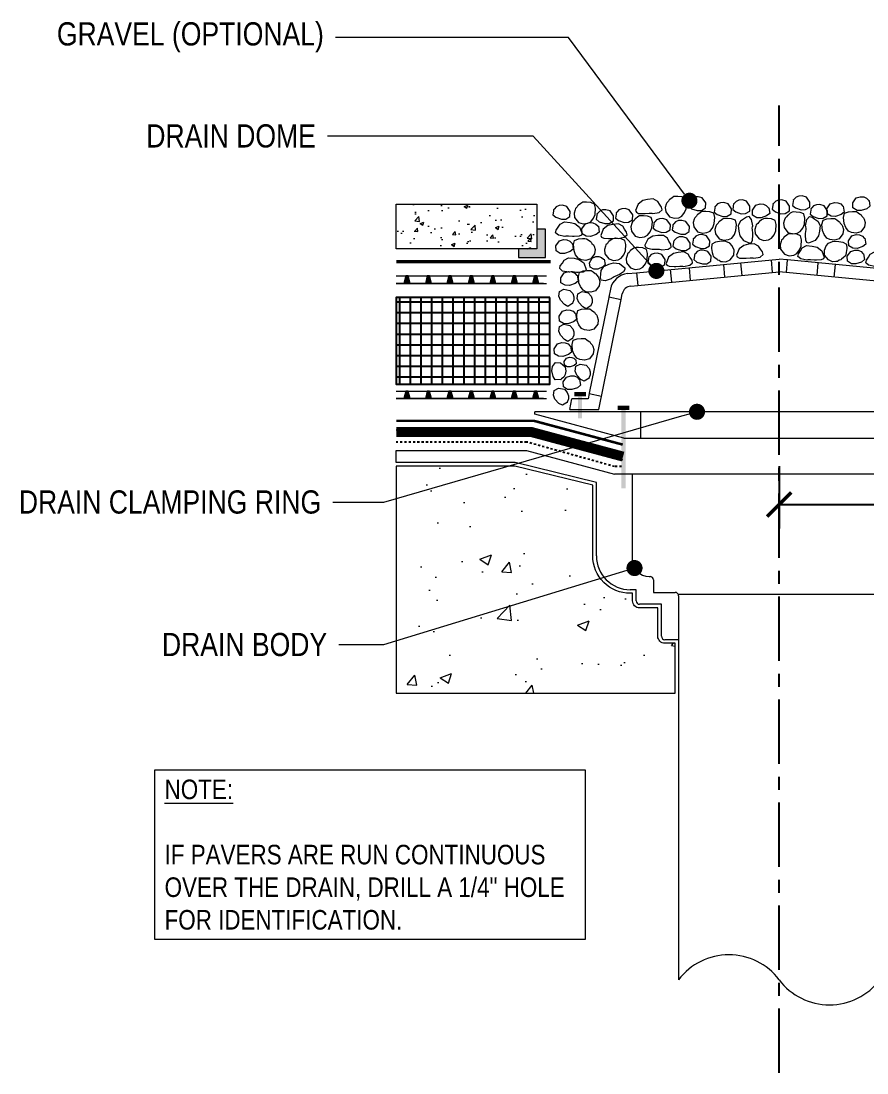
# Model space of a CAD drawing. Header units: inches. Extents: x -17 to 400, y 0 to 50.
# Drawn here: x -17.09 to 22.33, y 0.41 to 49.43 of the extents above; entities that cross this region are included whole.
import ezdxf
from ezdxf import colors
from ezdxf.entities.mleader import LeaderData, LeaderLine
from ezdxf.math import Vec2, Vec3

# ---------------------------------------------------------------- set-up
doc = ezdxf.new("R2010")
doc.units = ezdxf.units.IN
doc.header["$MEASUREMENT"] = 0
for name, pattern in [('CENTERX2', [24, 15, -3, 3, -3]), ('Dash', [0.25, 0.125, -0.125]), ('Dashed - Dense', [0.8, 0.5, -0.3]), ('DASHED2', [0.1875, 0.125, -0.0625])]:
    doc.linetypes.add(name, pattern=pattern)
for name, color, linetype, lineweight in [('Drainage Mat', 191, 'Continuous', 0), ('Others', 190, 'Continuous', 0), ('RAM HDR 327', 63, 'Continuous', 0), ('RAM POLY FELT 3.5 FILTER FABRIC.', 4, 'Dash', 0), ('RT-250 HRA SYSTEM LIQUID', 241, 'Continuous', 0), ('RT-250 HRA SYSTEM MESH', 3, 'Continuous', 0), ('Text', 20, 'Continuous', 0)]:
    doc.layers.add(name, color=color, linetype=linetype, lineweight=lineweight)
doc.layers.add('G - Drawings.2D_Pen_No__11', color=251, linetype='Continuous', lineweight=0, true_color=0x4a4a4a)
doc.layers.add('Protection Course', color=99, linetype='Dashed - Dense', lineweight=0, true_color=0x216123)
for name, color, linetype in [('Insulation Border', 8, 'Continuous'), ('Insulation Foam', 9, 'Continuous'), ('Primer', 32, 'DASHED2')]:
    doc.layers.add(name, color=color, linetype=linetype)
doc.styles.add('Annotative', font='tahoma.ttf')
doc.styles.add('GENERATED_STYLE_1', font='')
doc.styles.get("Standard").update_dxf_attribs({"font": ''})
doc.styles.get('GENERATED_STYLE_1').set_extended_font_data('Arial Narrow')
doc.styles.get('Standard').set_extended_font_data('Arial Narrow')
doc.dimstyles.new('Annotative', dxfattribs={"dimscale": 0, "dimtxt": 0.09375, "dimasz": 0.09375, "dimexe": 0.09375, "dimexo": 0.09375, "dimgap": 0.0625, "dimtad": 0, "dimtih": 1, "dimtoh": 1, "dimlfac": -1, "dimzin": 3, "dimdsep": 46, "dimlunit": 4, "dimtxsty": 'Annotative', "dimblk": 'ARCHTICK', "dimcen": 0.09, "dimclrd": 256, "dimclre": 256, "dimclrt": 256, "dimadec": 0, "dimazin": 2, "dimtfac": 1, "dimtix": 1, "dimtofl": 0, "dimtmove": 1, "dimatfit": 1, "dimldrblk": 'CLOSEDBLANK', "dimfxl": 1, "dimtfill": 1, "dimtolj": 1, "dimtzin": 0, "dimarcsym": 0})

# ---------------------------------------------------------------- blocks, each defined once
blk = doc.blocks.new('*U15')
at = {"layer": 'Drainage Mat'}
h = blk.add_hatch(color=256, dxfattribs=at)
h.dxf.hatch_style = 1
h.paths.add_polyline_path([(0.5, 0.343), (0.447, 0.343), (0.355, 0), (0.5, 0), (0.645, 0), (0.553, 0.343)])
at = {"layer": 'Drainage Mat', "linetype": 'Continuous'}
for points in [[(0, 0.343), (1, 0.343)], [(0, 0), (1, 0)]]:
    blk.add_lwpolyline(points, dxfattribs=at)
blk.add_lwpolyline([(0.5, 0.343), (0.447, 0.343), (0.355, 0), (0.5, 0), (0.645, 0), (0.553, 0.343)], close=True, dxfattribs=at)
blk = doc.blocks.new('*U16')
at = {"layer": 'Drainage Mat', "color": 0, "linetype": 'ByBlock', "lineweight": -2, "transparency": 16777216}
for p in [(0.395, 37.206), (1.395, 37.206), (2.395, 37.206), (3.395, 37.206), (4.395, 37.206), (5.395, 37.206), (6.395, 37.206)]:
    blk.add_blockref('*U15', p, dxfattribs=at)
blk = doc.blocks.new('*U19')
at = {"layer": 'Drainage Mat'}
h = blk.add_hatch(color=256, dxfattribs=at)
h.dxf.hatch_style = 1
h.paths.add_polyline_path([(0.5, 0.343), (0.447, 0.343), (0.355, 0), (0.5, 0), (0.645, 0), (0.553, 0.343)])
at = {"layer": 'Drainage Mat', "linetype": 'Continuous'}
for points in [[(0, 0.343), (1, 0.343)], [(0, 0), (1, 0)]]:
    blk.add_lwpolyline(points, dxfattribs=at)
blk.add_lwpolyline([(0.5, 0.343), (0.447, 0.343), (0.355, 0), (0.5, 0), (0.645, 0), (0.553, 0.343)], close=True, dxfattribs=at)
blk = doc.blocks.new('*U20')
at = {"layer": 'Drainage Mat', "color": 0, "linetype": 'ByBlock', "lineweight": -2, "transparency": 16777216}
for p in [(0.395, 31.843), (1.395, 31.843), (2.395, 31.843), (3.395, 31.843), (4.395, 31.843), (5.395, 31.843), (6.395, 31.843)]:
    blk.add_blockref('*U19', p, dxfattribs=at)
blk = doc.blocks.new('_Dot')
at = {"color": 0, "linetype": 'ByBlock', "lineweight": -2}
blk.add_line((-0.5, 0), (-1, 0), dxfattribs=at)
at = {"color": 0, "linetype": 'ByBlock', "const_width": 0.5}
blk.add_lwpolyline([(-0.25, 0, 1), (0.25, 0, 1)], format="xyb", close=True, dxfattribs=at)
blk = doc.blocks.new('_ArchTick')
at = {"color": 0, "linetype": 'ByBlock', "const_width": 0.15}
blk.add_lwpolyline([(-0.5, -0.5), (0.5, 0.5)], dxfattribs=at)
blk = doc.blocks.new('*D23')
at = {"layer": 'Defpoints', "color": 0, "transparency": 16777216}
for p in [(36.225, 30.185), (18.241, 29.819), (36.225, 26.905)]:
    blk.add_point(p, dxfattribs=at)
at = {"layer": 'Text', "lineweight": -2, "transparency": 16777216}
for p, q in [((36.225, 29.06), (36.225, 25.78)), ((18.241, 28.694), (18.241, 25.78)), ((18.241, 26.905), (25.456, 26.905)), ((36.225, 26.905), (29.01, 26.905))]:
    blk.add_line(p, q, dxfattribs=at)
at = {"layer": 'Text', "lineweight": -2, "transparency": 16777216, "xscale": 1.125, "yscale": 1.125, "zscale": 1.125, "rotation": 180}
blk.add_blockref('_ArchTick', (18.241, 26.905), dxfattribs=at)
at = {"layer": 'Text', "lineweight": -2, "transparency": 16777216, "xscale": 1.125, "yscale": 1.125, "zscale": 1.125}
blk.add_blockref('_ArchTick', (36.225, 26.905), dxfattribs=at)
at = {"layer": 'Text', "transparency": 16777216, "insert": (27.233, 26.905), "char_height": 1.125, "attachment_point": 5, "style": 'Annotative', "bg_fill": 3, "box_fill_scale": 1.25, "bg_fill_color": 9, "bg_fill_true_color": 13158600, "bg_fill_transparency": 0}
blk.add_mtext('\\A1;18"', dxfattribs=at)
blk = doc.blocks.new('_ClosedBlank')
at = {"color": 0, "linetype": 'ByBlock', "lineweight": -2}
for p, q in [((-1, 0.17), (0, 0)), ((-1, 0.17), (-1, -0.17)), ((0, 0), (-1, -0.17))]:
    blk.add_line(p, q, dxfattribs=at)

msp = doc.modelspace()

# ---------------------------------------------------------------- hatches: boundary and pattern name
at = {"layer": 'Insulation Foam'}
h = msp.add_hatch(dxfattribs=at)
h.set_pattern_fill('NET', color=256, scale=4)
h.set_pattern_definition([(0, (-715.94605, 13.34545), (0, 0.5), []), (90, (-715.94605, 13.34545), (-0.5, 3e-17), [])])
h.paths.add_polyline_path([(7.5556, 36.5442), (0.3954, 36.5442), (0.3954, 32.5008), (7.5556, 32.5008)])
at = {"layer": 'Others'}
h = msp.add_hatch(dxfattribs=at)
h.set_pattern_fill('CONCRETE___STRUCTURAL_0002', color=256, style=0, pattern_type=2)
h.set_pattern_definition([(50, (1.2588, 39.63), (-1.75746, 0.15376), [0.18377, -2.02145]), (355, (1.2588, 39.63), (-0.34, 1.84306), [0.147, -1.61716]), (100.45, (1.4053, 39.6172), (1.4175, 1.6893), [0.1562, -1.71797]), (46.184, (1.2588, 40.12), (-2.615, 0.4056), [0.27565, -3.0322]), (96.636, (1.4768, 40.0862), (2.2902, 2.3868), [0.2343, -2.57696]), (351.184, (1.2588, 40.12), (2.2902, 2.3868), [0.2205, -2.42574]), (21, (1.5039, 39.9975), (-1.46257, 0.9865), [0.18377, -2.02145]), (326, (1.5039, 39.9975), (0.5962, 1.7768), [0.147, -1.61716]), (71.45, (1.6258, 39.9153), (2.05875, 0.7903), [0.1562, -1.71797]), (37.5, (1.25884, 39.63), (0.029795, 0.81567), [0, -1.59756, 0, -1.641665, 0, -1.62329]), (7.5, (1.25884, 39.63), (0.64459, 0.9664), [0, -0.93599, 0, -1.56081, 0, -0.61869]), (327.5, (0.71244, 39.63), (-1.307996, 0.055265), [0, -0.61256, 0, -1.91119, 0, -2.536]), (317.5, (0.4674, 39.63), (1.42895, 0.24528), [0, -0.79633, 0, -1.26923, 0, -1.80093])])
h.paths.add_polyline_path([(0.3954, 40.8985), (6.948, 40.8985), (6.948, 38.8208), (0.3954, 38.8208)])
msp.add_hatch(color=256, dxfattribs=at).paths.add_polyline_path([(7.3554, 39.7285), (6.948, 39.7285), (6.948, 38.8208), (6.0911, 38.8208), (6.0911, 38.407), (7.3554, 38.407)])
at = {"layer": 'Others', "linetype": 'Continuous'}
for points in [[(8.6867, 32.1395), (8.6867, 31.9425), (9.235, 31.9425), (9.235, 32.1395)], [(9.0563, 31.9291), (8.8593, 31.9291), (8.8593, 30.9204), (9.0563, 30.9204)], [(10.7146, 31.5074), (10.7146, 31.3104), (11.2629, 31.3104), (11.2629, 31.5074)], [(11.0842, 31.2969), (10.8872, 31.2969), (10.8872, 27.6523), (11.0842, 27.6523)]]:
    msp.add_hatch(color=256, dxfattribs=at).paths.add_polyline_path(points)
at = {"layer": 'Others'}
h = msp.add_hatch(dxfattribs=at)
h.set_pattern_fill('CONCRETE___STRUCTURAL_0002', color=256, style=0, pattern_type=2)
h.set_pattern_definition([(50, (204.356, 23.269), (-5.46552, 0.47817), [0.5715, -6.2865]), (355, (204.356, 23.269), (-1.05729, 5.7317), [0.4572, -5.0292]), (100.4514, (204.8116, 23.229), (4.40824, 5.25353), [0.4857, -5.3427]), (46.1842, (204.356, 24.793), (-8.13238, 1.26125), [0.85725, -9.42975]), (96.6356, (205.034, 24.688), (7.12213, 7.42278), [0.72855, -8.01405]), (351.184, (204.356, 24.793), (7.12212, 7.4228), [0.6858, -7.5438]), (21, (205.118, 24.412), (-4.54843, 3.06796), [0.5715, -6.2865]), (326, (205.118, 24.412), (1.85406, 5.52564), [0.4572, -5.0292]), (71.4514, (205.497, 24.156), (6.4025, 2.45768), [0.4857, -5.3427]), (37.5, (204.3562, 23.2689), (0.092658, 2.536651), [0, -4.96824, 0, -5.1054, 0, -5.04825]), (7.5, (204.3562, 23.2689), (2.00459, 3.005417), [0, -2.91084, 0, -4.85394, 0, -1.92405]), (327.5, (202.657, 23.2689), (-4.067727, 0.171868), [0, -1.905, 0, -5.9436, 0, -7.8867]), (317.5, (201.895, 23.269), (4.44388, 0.7628), [0, -2.4765, 0, -3.94716, 0, -5.6007])])
edge = h.paths.add_edge_path()
edge.add_line((11.409, 22.4066), (11.409, 22.7611))
edge.add_line((11.409, 22.7611), (11.299, 22.7611))
edge.add_arc((11.2965, 24.503), 1.7419, 179.91662, 270.08338, ccw=False)
edge.add_line((9.5546, 24.5055), (9.5546, 27.7963))
edge.add_line((9.5546, 27.7963), (5.9215, 28.6859))
edge.add_line((5.9215, 28.6859), (0.3954, 28.6859))
edge.add_line((0.3954, 28.6859), (0.3954, 18.1154))
edge.add_line((0.3954, 18.1154), (13.3866, 18.1154))
edge.add_line((13.3866, 18.1154), (13.3866, 20.4317))
edge.add_line((13.3866, 20.4317), (12.9114, 20.4317))
edge.add_arc((12.9114, 20.7574), 0.3258, 180, 270, ccw=False)
edge.add_line((12.5857, 20.7574), (12.5857, 22.0808))
edge.add_line((12.5857, 22.0808), (11.7347, 22.0808))
edge.add_arc((11.7347, 22.4066), 0.3258, 180, 270, ccw=False)

# ---------------------------------------------------------------- linework, layer by layer
at = {"linetype": 'CENTERX2', "lineweight": -3, "ltscale": 0.2}
msp.add_line((18.2406, 0.4094), (18.2406, 45.4928), dxfattribs=at)
at = {"layer": 'Drainage Mat'}
for points in [[(7.2551, 37.2064), (0.3954, 37.2064)], [(7.2551, 31.843), (0.3954, 31.843)]]:
    msp.add_lwpolyline(points, dxfattribs=at)
at = {"layer": 'G - Drawings.2D_Pen_No__11', "linetype": 'Continuous'}
msp.add_line((0.3954, 28.854), (0.3954, 29.4185), dxfattribs=at)
at = {"layer": 'Insulation Border'}
msp.add_lwpolyline([(7.5556, 36.5442), (0.3954, 36.5442), (0.3954, 32.5008), (7.5556, 32.5008)], close=True, dxfattribs=at)
at = {"layer": 'Others', "linetype": 'Continuous'}
for p, q in [((11.5963, 37.6987), (18.2406, 38.3385)), ((17.8624, 38.3021), (17.919, 37.7144)), ((18.6224, 38.3018), (18.2406, 38.3385)), ((18.6189, 38.3021), (18.5623, 37.7144)), ((25.3103, 37.6577), (18.634, 38.3006)), ((13.1642, 37.8497), (13.2208, 37.262)), ((14.0384, 37.9339), (14.095, 37.3462)), ((15.6398, 38.0881), (15.6964, 37.5004)), ((16.4357, 38.1647), (16.4923, 37.577)), ((20.0456, 38.1647), (19.989, 37.577)), ((20.8415, 38.0881), (20.7849, 37.5004)), ((11.171, 37.6577), (11.5963, 37.6987)), ((11.5963, 37.6987), (11.6529, 37.111)), ((11.6529, 37.111), (18.2406, 37.7454)), ((25.1556, 37.0795), (18.2406, 37.7454)), ((10.3753, 36.9413), (10.2993, 36.5674)), ((11.3257, 37.0795), (11.6529, 37.111)), ((10.2939, 36.5409), (9.3869, 32.0828)), ((9.8293, 31.3219), (10.8753, 36.4591)), ((10.301, 36.5757), (10.8745, 36.4591)), ((10.8753, 36.4591), (10.9278, 36.7213)), ((9.3844, 32.0708), (9.3355, 31.8302)), ((9.3841, 32.069), (9.9576, 31.9523)), ((8.4776, 31.3219), (8.5811, 31.8302)), ((9.3355, 31.8302), (8.5811, 31.8302)), ((29.6313, 31.2205), (6.85, 31.2205)), ((6.85, 31.1098), (6.85, 31.2205)), ((10.9959, 29.9989), (6.85, 31.1098)), ((8.4776, 31.3219), (9.8293, 31.3219)), ((11.7858, 29.9989), (11.7858, 31.2205)), ((10.9959, 29.9989), (25.4854, 29.9989)), ((0.3954, 29.4185), (6.4696, 29.4185)), ((6.4696, 29.4185), (10.5683, 28.3203)), ((5.9418, 28.854), (0.3954, 28.854)), ((9.7227, 27.9283), (5.9418, 28.854)), ((25.913, 28.3203), (10.5683, 28.3203)), ((11.3923, 28.3203), (11.3923, 24.3331)), ((9.7227, 24.5055), (9.7227, 27.9283)), ((12.1804, 23.545), (12.2204, 23.545)), ((12.378, 23.3874), (12.378, 22.8044)), ((11.5771, 22.9293), (11.299, 22.9293)), ((11.5771, 22.4066), (11.5771, 22.9293)), ((12.378, 22.8044), (13.3971, 22.8044)), ((13.5376, 22.7182), (22.9437, 22.7182)), ((13.5547, 22.6468), (13.5547, 20.5998)), ((13.5547, 22.6425), (13.5547, 4.7501)), ((12.7538, 22.2489), (11.7347, 22.2489)), ((12.7538, 20.7574), (12.7538, 22.2489)), ((13.5547, 20.5998), (12.9114, 20.5998))]:
    msp.add_line(p, q, dxfattribs=at)
for points in [[(13.0784, 41.0295), (13.0031, 40.9599), (12.9751, 40.893), (12.9287, 40.7387), (12.9558, 40.5361), (13.1306, 40.3041), (13.3519, 40.2365), (13.5681, 40.2666), (13.7108, 40.3384), (13.8347, 40.5015), (13.9085, 40.6857), (13.93, 40.9718), (13.8826, 41.1646), (13.7052, 41.2349), (13.5167, 41.2515), (13.4022, 41.2533), (13.3313, 41.2477), (13.2462, 41.1919), (13.1438, 41.1126), (13.1131, 41.0929)], [(14.0515, 41.0721), (14.0096, 40.7985), (14.1518, 40.6866), (14.4132, 40.5956), (14.6132, 40.6067), (14.8064, 40.721), (14.8153, 40.9515), (14.6552, 41.1839), (14.4614, 41.2448), (14.302, 41.2325), (14.1685, 41.1762), (14.0826, 41.0852), (14.0581, 41.0566)], [(18.9077, 41.1131), (18.8658, 40.8395), (19.008, 40.7276), (19.2694, 40.6366), (19.4694, 40.6478), (19.6626, 40.7621), (19.6715, 40.9925), (19.5114, 41.2249), (19.3176, 41.2858), (19.1582, 41.2735), (19.0247, 41.2173), (18.9388, 41.1262), (18.9143, 41.0976)], [(22.4298, 41.0721), (22.4717, 40.7985), (22.3295, 40.6866), (22.0681, 40.5956), (21.8681, 40.6067), (21.6749, 40.721), (21.666, 40.9515), (21.826, 41.1839), (22.0199, 41.2448), (22.1792, 41.2325), (22.3128, 41.1762), (22.3987, 41.0852), (22.4232, 41.0566)], [(7.7359, 40.6705), (7.6939, 40.3969), (7.8362, 40.285), (8.0975, 40.194), (8.2976, 40.2051), (8.4907, 40.3194), (8.4997, 40.5499), (8.3396, 40.7823), (8.1458, 40.8432), (7.9864, 40.8309), (7.8529, 40.7746), (7.7669, 40.6836), (7.7424, 40.655)], [(8.8295, 40.7662), (8.7542, 40.6966), (8.7261, 40.6297), (8.6798, 40.4754), (8.7068, 40.2728), (8.8817, 40.0408), (9.103, 39.9732), (9.3191, 40.0033), (9.4618, 40.0752), (9.5858, 40.2383), (9.6596, 40.4224), (9.6811, 40.7085), (9.6337, 40.9013), (9.4562, 40.9716), (9.2678, 40.9882), (9.1533, 40.9901), (9.0824, 40.9845), (8.9972, 40.9286), (8.8949, 40.8494), (8.8642, 40.8296)], [(10.6512, 40.5235), (10.6093, 40.2499), (10.7515, 40.1379), (11.0129, 40.047), (11.2129, 40.0581), (11.4061, 40.1724), (11.415, 40.4029), (11.2549, 40.6352), (11.0611, 40.6962), (10.9017, 40.6839), (10.7682, 40.6276), (10.6823, 40.5366), (10.6578, 40.5079)], [(12.3592, 40.4605), (12.6482, 40.5135), (12.7838, 40.6337), (12.7535, 40.7574), (12.6576, 40.8908), (12.5779, 41.0283), (12.3719, 41.1377), (12.1087, 41.1115), (11.8865, 41.061), (11.6646, 40.8979), (11.5486, 40.5977), (11.5832, 40.5224), (11.6873, 40.469), (11.9161, 40.4579), (11.9977, 40.4572), (12.1872, 40.4778), (12.2445, 40.4792), (12.3124, 40.4722)], [(15.2546, 40.8045), (15.2127, 40.5309), (15.3549, 40.419), (15.6162, 40.328), (15.8163, 40.3392), (16.0095, 40.4535), (16.0184, 40.6839), (15.8583, 40.9163), (15.6645, 40.9772), (15.5051, 40.9649), (15.3716, 40.9087), (15.2857, 40.8176), (15.2611, 40.789)], [(16.1144, 40.9199), (16.0725, 40.6463), (16.2147, 40.5344), (16.4761, 40.4434), (16.6761, 40.4546), (16.8693, 40.5689), (16.8782, 40.7993), (16.7181, 41.0317), (16.5243, 41.0926), (16.3649, 41.0803), (16.2314, 41.0241), (16.1455, 40.933), (16.121, 40.9044)], [(17.7566, 40.7322), (17.7985, 40.4586), (17.6563, 40.3467), (17.395, 40.2557), (17.1949, 40.2669), (17.0017, 40.3812), (16.9928, 40.6116), (17.1529, 40.844), (17.3467, 40.9049), (17.5061, 40.8926), (17.6396, 40.8364), (17.7255, 40.7453), (17.7501, 40.7167)], [(17.9607, 40.9298), (17.9187, 40.6562), (18.0609, 40.5442), (18.3223, 40.4533), (18.5224, 40.4644), (18.7155, 40.5787), (18.7245, 40.8092), (18.5644, 41.0415), (18.3705, 41.1025), (18.2112, 41.0902), (18.0777, 41.0339), (17.9917, 40.9429), (17.9672, 40.9142)], [(19.7282, 40.7092), (19.6863, 40.4356), (19.8285, 40.3237), (20.0899, 40.2327), (20.2899, 40.2439), (20.4831, 40.3582), (20.492, 40.5886), (20.3319, 40.821), (20.1381, 40.8819), (19.9787, 40.8696), (19.8452, 40.8134), (19.7593, 40.7223), (19.7348, 40.6937)], [(21.2267, 40.8045), (21.2686, 40.5309), (21.1264, 40.419), (20.865, 40.328), (20.665, 40.3392), (20.4718, 40.4535), (20.4629, 40.6839), (20.623, 40.9163), (20.8168, 40.9772), (20.9762, 40.9649), (21.1097, 40.9087), (21.1956, 40.8176), (21.2201, 40.789)], [(9.7575, 40.4664), (9.7155, 40.1927), (9.8578, 40.0808), (10.1191, 39.9899), (10.3192, 40.001), (10.5123, 40.1153), (10.5213, 40.3458), (10.3612, 40.5781), (10.1674, 40.639), (10.008, 40.6268), (9.8745, 40.5705), (9.7885, 40.4794), (9.764, 40.4508)], [(11.4778, 40.1365), (11.4025, 40.067), (11.3744, 40), (11.3281, 39.8458), (11.3551, 39.6432), (11.53, 39.4111), (11.7513, 39.3435), (11.9674, 39.3737), (12.1101, 39.4455), (12.2341, 39.6086), (12.3079, 39.7927), (12.3294, 40.0788), (12.282, 40.2717), (12.1045, 40.342), (11.9161, 40.3585), (11.8016, 40.3604), (11.7307, 40.3548), (11.6455, 40.2989), (11.5432, 40.2197), (11.5125, 40.2)], [(12.4072, 40.0586), (12.3653, 39.7849), (12.5075, 39.673), (12.7689, 39.582), (12.9689, 39.5932), (13.1621, 39.7075), (13.171, 39.938), (13.011, 40.1703), (12.8171, 40.2312), (12.6578, 40.2189), (12.5242, 40.1627), (12.4383, 40.0716), (12.4138, 40.043)], [(14.3854, 40.3343), (14.3101, 40.2648), (14.2821, 40.1978), (14.2358, 40.0436), (14.2628, 39.8409), (14.4376, 39.6089), (14.6589, 39.5413), (14.8751, 39.5715), (15.0178, 39.6433), (15.1418, 39.8064), (15.2155, 39.9905), (15.2371, 40.2766), (15.1897, 40.4695), (15.0122, 40.5398), (14.8238, 40.5563), (14.7092, 40.5582), (14.6384, 40.5526), (14.5532, 40.4967), (14.4508, 40.4175), (14.4202, 40.3978)], [(15.3943, 40.0101), (15.3191, 39.9406), (15.291, 39.8736), (15.2447, 39.7194), (15.2717, 39.5168), (15.4465, 39.2847), (15.6678, 39.2171), (15.884, 39.2473), (16.0267, 39.3191), (16.1507, 39.4822), (16.2245, 39.6663), (16.246, 39.9524), (16.1986, 40.1453), (16.0211, 40.2156), (15.8327, 40.2321), (15.7181, 40.234), (15.6473, 40.2284), (15.5621, 40.1725), (15.4597, 40.0933), (15.4291, 40.0736)], [(17.0075, 39.8923), (16.9545, 40.1813), (16.8343, 40.3168), (16.7106, 40.2866), (16.5772, 40.1906), (16.4397, 40.111), (16.3303, 39.905), (16.3565, 39.6418), (16.407, 39.4196), (16.5701, 39.1977), (16.8703, 39.0817), (16.9456, 39.1163), (16.999, 39.2203), (17.0101, 39.4492), (17.0108, 39.5308), (16.9902, 39.7203), (16.9888, 39.7776), (16.9958, 39.8455)], [(17.2502, 40.0006), (17.1749, 39.9311), (17.1469, 39.8641), (17.1005, 39.7099), (17.1276, 39.5072), (17.3024, 39.2752), (17.5237, 39.2076), (17.7399, 39.2378), (17.8826, 39.3096), (18.0065, 39.4727), (18.0803, 39.6568), (18.1018, 39.9429), (18.0544, 40.1357), (17.877, 40.206), (17.6885, 40.2226), (17.574, 40.2245), (17.5031, 40.2189), (17.418, 40.163), (17.3156, 40.0838), (17.2849, 40.0641)], [(18.5878, 40.3077), (18.5125, 40.2381), (18.4844, 40.1712), (18.4381, 40.0169), (18.4651, 39.8143), (18.64, 39.5823), (18.8613, 39.5147), (19.0774, 39.5448), (19.2201, 39.6166), (19.3441, 39.7797), (19.4179, 39.9639), (19.4394, 40.25), (19.392, 40.4428), (19.2145, 40.5131), (19.0261, 40.5297), (18.9116, 40.5315), (18.8407, 40.526), (18.7555, 40.4701), (18.6532, 40.3909), (18.6225, 40.3711)], [(19.4738, 39.8923), (19.5268, 40.1813), (19.647, 40.3168), (19.7707, 40.2866), (19.9041, 40.1906), (20.0416, 40.111), (20.151, 39.905), (20.1248, 39.6418), (20.0743, 39.4196), (19.9112, 39.1977), (19.611, 39.0817), (19.5357, 39.1163), (19.4823, 39.2203), (19.4712, 39.4492), (19.4705, 39.5308), (19.4911, 39.7203), (19.4925, 39.7776), (19.4855, 39.8455)], [(21.0869, 40.0101), (21.1622, 39.9406), (21.1903, 39.8736), (21.2366, 39.7194), (21.2096, 39.5168), (21.0347, 39.2847), (20.8134, 39.2171), (20.5973, 39.2473), (20.4546, 39.3191), (20.3306, 39.4822), (20.2568, 39.6663), (20.2353, 39.9524), (20.2827, 40.1453), (20.4602, 40.2156), (20.6486, 40.2321), (20.7631, 40.234), (20.834, 40.2284), (20.9192, 40.1725), (21.0216, 40.0933), (21.0522, 40.0736)], [(22.0959, 40.3343), (22.1711, 40.2648), (22.1992, 40.1978), (22.2455, 40.0436), (22.2185, 39.8409), (22.0437, 39.6089), (21.8224, 39.5413), (21.6062, 39.5715), (21.4635, 39.6433), (21.3395, 39.8064), (21.2657, 39.9905), (21.2442, 40.2766), (21.2916, 40.4695), (21.4691, 40.5398), (21.6575, 40.5563), (21.7721, 40.5582), (21.8429, 40.5526), (21.9281, 40.4967), (22.0305, 40.4175), (22.0611, 40.3978)], [(8.2463, 39.3936), (7.9573, 39.4466), (7.8217, 39.5668), (7.852, 39.6905), (7.9479, 39.8239), (8.0276, 39.9614), (8.2336, 40.0708), (8.4968, 40.0446), (8.719, 39.9941), (8.9409, 39.831), (9.0569, 39.5308), (9.0223, 39.4555), (8.9182, 39.4021), (8.6894, 39.391), (8.6078, 39.3903), (8.4183, 39.4109), (8.361, 39.4123), (8.2931, 39.4053)], [(9.8139, 39.8659), (9.8558, 39.5922), (9.7136, 39.4803), (9.4522, 39.3894), (9.2522, 39.4005), (9.059, 39.5148), (9.0501, 39.7453), (9.2101, 39.9776), (9.404, 40.0385), (9.5633, 40.0263), (9.6969, 39.97), (9.7828, 39.8789), (9.8073, 39.8503)], [(10.7336, 39.3015), (11.0227, 39.3545), (11.1582, 39.4747), (11.128, 39.5984), (11.032, 39.7318), (10.9523, 39.8693), (10.7463, 39.9787), (10.4832, 39.9525), (10.261, 39.902), (10.039, 39.7389), (9.9231, 39.4387), (9.9576, 39.3634), (10.0617, 39.31), (10.2906, 39.2989), (10.3721, 39.2982), (10.5616, 39.3188), (10.619, 39.3202), (10.6868, 39.3132)], [(13.2939, 39.9698), (13.2519, 39.6962), (13.3942, 39.5843), (13.6555, 39.4933), (13.8556, 39.5045), (14.0487, 39.6188), (14.0577, 39.8492), (13.8976, 40.0816), (13.7038, 40.1425), (13.5444, 40.1302), (13.4109, 40.074), (13.3249, 39.9829), (13.3004, 39.9543)], [(8.601, 39.0696), (8.6429, 38.796), (8.5007, 38.6841), (8.2394, 38.5931), (8.0393, 38.6043), (7.8461, 38.7186), (7.8372, 38.949), (7.9973, 39.1814), (8.1911, 39.2423), (8.3505, 39.23), (8.484, 39.1738), (8.5699, 39.0827), (8.5945, 39.0541)], [(9.5096, 39.0696), (9.5849, 39.0001), (9.6129, 38.9332), (9.6592, 38.7789), (9.6322, 38.5763), (9.4574, 38.3443), (9.2361, 38.2766), (9.0199, 38.3068), (8.8772, 38.3786), (8.7532, 38.5417), (8.6795, 38.7258), (8.658, 39.0119), (8.7054, 39.2048), (8.8828, 39.2751), (9.0713, 39.2916), (9.1858, 39.2935), (9.2567, 39.2879), (9.3418, 39.232), (9.4442, 39.1528), (9.4749, 39.1331)], [(10.2421, 39.0683), (10.1668, 38.9988), (10.1388, 38.9319), (10.0924, 38.7776), (10.1195, 38.575), (10.2943, 38.343), (10.5156, 38.2753), (10.7318, 38.3055), (10.8745, 38.3773), (10.9984, 38.5404), (11.0722, 38.7245), (11.0937, 39.0106), (11.0463, 39.2035), (10.8689, 39.2738), (10.6804, 39.2903), (10.5659, 39.2922), (10.495, 39.2866), (10.4099, 39.2307), (10.3075, 39.1515), (10.2768, 39.1318)], [(12.7677, 38.7675), (13.0604, 38.7932), (13.2066, 38.9001), (13.1881, 39.0262), (13.1051, 39.1679), (13.0387, 39.3123), (12.8438, 39.4406), (12.5794, 39.4392), (12.3534, 39.4097), (12.1172, 39.2681), (11.9736, 38.9801), (12.0009, 38.9019), (12.0995, 38.8389), (12.3263, 38.8065), (12.4075, 38.7981), (12.5981, 38.8008), (12.6553, 38.7969), (12.7222, 38.7836)], [(13.3333, 39.2071), (13.2914, 38.9335), (13.4336, 38.8216), (13.695, 38.7306), (13.895, 38.7418), (14.0882, 38.856), (14.0971, 39.0865), (13.937, 39.3189), (13.7432, 39.3798), (13.5838, 39.3675), (13.4503, 39.3112), (13.3644, 39.2202), (13.3399, 39.1916)], [(14.2454, 39.3056), (14.2034, 39.032), (14.3456, 38.9201), (14.607, 38.8291), (14.8071, 38.8403), (15.0002, 38.9546), (15.0092, 39.185), (14.8491, 39.4174), (14.6552, 39.4783), (14.4959, 39.466), (14.3624, 39.4098), (14.2764, 39.3187), (14.2519, 39.2901)], [(18.4292, 39.2886), (18.3539, 39.2191), (18.3259, 39.1522), (18.2796, 38.9979), (18.3066, 38.7953), (18.4814, 38.5633), (18.7027, 38.4956), (18.9189, 38.5258), (19.0616, 38.5976), (19.1855, 38.7607), (19.2593, 38.9449), (19.2808, 39.2309), (19.2334, 39.4238), (19.056, 39.4941), (18.8675, 39.5106), (18.753, 39.5125), (18.6821, 39.5069), (18.597, 39.451), (18.4946, 39.3718), (18.4639, 39.3521)], [(22.2359, 39.3056), (22.2779, 39.032), (22.1356, 38.9201), (21.8743, 38.8291), (21.6742, 38.8403), (21.4811, 38.9546), (21.4721, 39.185), (21.6322, 39.4174), (21.826, 39.4783), (21.9854, 39.466), (22.1189, 39.4098), (22.2049, 39.3187), (22.2294, 39.2901)], [(11.2519, 38.6482), (11.1766, 38.5787), (11.1486, 38.5118), (11.1023, 38.3575), (11.1293, 38.1549), (11.3041, 37.9229), (11.5254, 37.8552), (11.7416, 37.8854), (11.8843, 37.9572), (12.0083, 38.1203), (12.082, 38.3044), (12.1036, 38.5905), (12.0561, 38.7834), (11.8787, 38.8537), (11.6903, 38.8702), (11.5757, 38.8721), (11.5048, 38.8665), (11.4197, 38.8106), (11.3173, 38.7314), (11.2867, 38.7117)], [(14.304, 38.5865), (14.2621, 38.3129), (14.4043, 38.2009), (14.6656, 38.11), (14.8657, 38.1211), (15.0588, 38.2354), (15.0678, 38.4659), (14.9077, 38.6983), (14.7139, 38.7592), (14.5545, 38.7469), (14.421, 38.6906), (14.335, 38.5996), (14.3105, 38.571)], [(15.4414, 38.2854), (15.5281, 38.2307), (15.6, 38.2209), (15.761, 38.2161), (15.9497, 38.2946), (16.1286, 38.5235), (16.1366, 38.7548), (16.0515, 38.9558), (15.9452, 39.0751), (15.7556, 39.1526), (15.5586, 39.1762), (15.2767, 39.1229), (15.1027, 39.0272), (15.0807, 38.8376), (15.1135, 38.6513), (15.1414, 38.5402), (15.1651, 38.4732), (15.2411, 38.4054), (15.3441, 38.327), (15.3711, 38.3025)], [(17.0654, 38.3763), (17.3544, 38.4292), (17.4899, 38.5494), (17.4597, 38.6731), (17.3637, 38.8065), (17.2841, 38.944), (17.078, 39.0535), (16.8149, 39.0273), (16.5927, 38.9768), (16.3708, 38.8136), (16.2548, 38.5135), (16.2893, 38.4381), (16.3934, 38.3847), (16.6223, 38.3736), (16.7038, 38.3729), (16.8933, 38.3935), (16.9507, 38.3949), (17.0185, 38.3879)], [(19.5313, 38.2912), (19.2423, 38.3441), (19.1068, 38.4643), (19.137, 38.5881), (19.233, 38.7214), (19.3126, 38.859), (19.5187, 38.9684), (19.7818, 38.9422), (20.004, 38.8917), (20.2259, 38.7286), (20.3419, 38.4284), (20.3074, 38.353), (20.2033, 38.2996), (19.9744, 38.2886), (19.8929, 38.2878), (19.7034, 38.3084), (19.646, 38.3099), (19.5782, 38.3029)], [(21.0399, 38.2854), (20.9532, 38.2307), (20.8813, 38.2209), (20.7203, 38.2161), (20.5316, 38.2946), (20.3527, 38.5235), (20.3447, 38.7548), (20.4298, 38.9558), (20.5361, 39.0751), (20.7257, 39.1526), (20.9226, 39.1762), (21.2046, 39.1229), (21.3786, 39.0272), (21.4005, 38.8376), (21.3678, 38.6513), (21.3399, 38.5402), (21.3162, 38.4732), (21.2401, 38.4054), (21.1371, 38.327), (21.1102, 38.3025)], [(22.1773, 38.5865), (22.2192, 38.3129), (22.077, 38.2009), (21.8156, 38.11), (21.6156, 38.1211), (21.4224, 38.2354), (21.4135, 38.4659), (21.5736, 38.6983), (21.7674, 38.7592), (21.9268, 38.7469), (22.0603, 38.6906), (22.1462, 38.5996), (22.1707, 38.571)], [(8.4353, 37.7217), (8.1462, 37.7747), (8.0107, 37.8949), (8.0409, 38.0186), (8.1369, 38.152), (8.2166, 38.2895), (8.4226, 38.3989), (8.6857, 38.3727), (8.9079, 38.3222), (9.1299, 38.1591), (9.2458, 37.8589), (9.2113, 37.7836), (9.1072, 37.7302), (8.8783, 37.7191), (8.7968, 37.7184), (8.6073, 37.739), (8.5499, 37.7404), (8.4821, 37.7334)], [(10.078, 38.3271), (10.1351, 38.0846), (10.0155, 37.974), (9.7875, 37.8738), (9.6072, 37.8695), (9.4258, 37.9583), (9.4013, 38.1644), (9.5284, 38.3843), (9.698, 38.4528), (9.8418, 38.4531), (9.9656, 38.4122), (10.0492, 38.3366), (10.0732, 38.3127)], [(12.1605, 38.439), (12.1186, 38.1654), (12.2608, 38.0535), (12.5222, 37.9625), (12.7222, 37.9737), (12.9154, 38.088), (12.9243, 38.3184), (12.7642, 38.5508), (12.5704, 38.6117), (12.411, 38.5994), (12.2775, 38.5432), (12.1916, 38.4521), (12.1671, 38.4235)], [(13.7834, 37.9937), (14.0725, 38.0466), (14.208, 38.1668), (14.1778, 38.2905), (14.0818, 38.4239), (14.0021, 38.5614), (13.7961, 38.6709), (13.533, 38.6447), (13.3108, 38.5942), (13.0888, 38.431), (12.9729, 38.1309), (13.0074, 38.0555), (13.1115, 38.0021), (13.3404, 37.991), (13.4219, 37.9903), (13.6114, 38.0109), (13.6688, 38.0123), (13.7366, 38.0053)], [(22.6978, 37.9937), (22.4088, 38.0466), (22.2733, 38.1668), (22.3035, 38.2905), (22.3995, 38.4239), (22.4791, 38.5614), (22.6851, 38.6709), (22.9483, 38.6447), (23.1705, 38.5942), (23.3924, 38.431), (23.5084, 38.1309), (23.4739, 38.0555), (23.3698, 38.0021), (23.1409, 37.991), (23.0594, 37.9903), (22.8699, 38.0109), (22.8125, 38.0123), (22.7446, 38.0053)], [(8.8268, 37.5813), (8.8688, 37.3077), (8.7266, 37.1958), (8.4652, 37.1048), (8.2652, 37.116), (8.072, 37.2303), (8.0631, 37.4607), (8.2231, 37.6931), (8.417, 37.754), (8.5763, 37.7417), (8.7098, 37.6855), (8.7958, 37.5944), (8.8203, 37.5658)], [(9.7354, 37.5814), (9.8107, 37.5118), (9.8388, 37.4449), (9.8851, 37.2906), (9.8581, 37.088), (9.6832, 36.856), (9.4619, 36.7883), (9.2458, 36.8185), (9.1031, 36.8903), (8.9791, 37.0534), (8.9053, 37.2376), (8.8838, 37.5237), (8.9312, 37.7165), (9.1087, 37.7868), (9.2971, 37.8034), (9.4116, 37.8052), (9.4825, 37.7996), (9.5677, 37.7437), (9.67, 37.6645), (9.7007, 37.6448)], [(10.4063, 37.4114), (10.1284, 37.3161), (9.9514, 37.3546), (9.9172, 37.4773), (9.9356, 37.6406), (9.9377, 37.7995), (10.0638, 37.9957), (10.3062, 38.1017), (10.5246, 38.1664), (10.798, 38.1327), (11.0461, 37.9277), (11.0528, 37.8451), (10.9882, 37.7476), (10.794, 37.6259), (10.7232, 37.5854), (10.5479, 37.5106), (10.4972, 37.4838), (10.4414, 37.4445)], [(8.6262, 36.2832), (8.3928, 36.1345), (8.233, 36.2195), (8.0443, 36.422), (7.9739, 36.6095), (8.0006, 36.8324), (8.2079, 36.9335), (8.485, 36.8807), (8.619, 36.7279), (8.672, 36.5771), (8.6743, 36.4323), (8.6257, 36.3169), (8.6094, 36.2829)], [(9.4835, 36.1704), (9.2501, 36.0217), (9.0903, 36.1067), (8.9016, 36.3092), (8.8312, 36.4968), (8.8579, 36.7196), (9.0652, 36.8207), (9.3423, 36.768), (9.4763, 36.6151), (9.5293, 36.4644), (9.5316, 36.3195), (9.483, 36.2041), (9.4667, 36.1702)], [(8.7531, 35.7999), (8.795, 35.5263), (8.6528, 35.4144), (8.3915, 35.3234), (8.1914, 35.3346), (7.9982, 35.4488), (7.9893, 35.6793), (8.1494, 35.9117), (8.3432, 35.9726), (8.5026, 35.9603), (8.6361, 35.904), (8.722, 35.813), (8.7466, 35.7844)], [(9.6617, 35.7999), (9.737, 35.7304), (9.765, 35.6635), (9.8113, 35.5092), (9.7843, 35.3066), (9.6095, 35.0746), (9.3882, 35.0069), (9.172, 35.0371), (9.0293, 35.1089), (8.9053, 35.272), (8.8316, 35.4561), (8.8101, 35.7422), (8.8575, 35.9351), (9.0349, 36.0054), (9.2234, 36.0219), (9.3379, 36.0238), (9.4088, 36.0182), (9.4939, 35.9623), (9.5963, 35.8831), (9.627, 35.8634)], [(8.6262, 34.6467), (8.3928, 34.498), (8.233, 34.583), (8.0443, 34.7855), (7.9739, 34.9731), (8.0006, 35.1959), (8.2079, 35.297), (8.485, 35.2443), (8.619, 35.0914), (8.672, 34.9407), (8.6743, 34.7958), (8.6257, 34.6804), (8.6094, 34.6465)], [(8.518, 34.2762), (8.56, 34.0026), (8.4178, 33.8907), (8.1564, 33.7997), (7.9563, 33.8108), (7.7632, 33.9251), (7.7542, 34.1556), (7.9143, 34.388), (8.1082, 34.4489), (8.2675, 34.4366), (8.401, 34.3803), (8.487, 34.2893), (8.5115, 34.2607)], [(9.4451, 34.418), (9.5203, 34.3484), (9.5484, 34.2815), (9.5947, 34.1272), (9.5677, 33.9246), (9.3929, 33.6926), (9.1716, 33.6249), (8.9554, 33.6551), (8.8127, 33.7269), (8.6887, 33.89), (8.6149, 34.0742), (8.5934, 34.3602), (8.6408, 34.5531), (8.8183, 34.6234), (9.0067, 34.64), (9.1213, 34.6418), (9.1921, 34.6362), (9.2773, 34.5803), (9.3797, 34.5011), (9.4103, 34.4814)], [(8.0826, 32.7233), (7.8061, 32.7112), (7.7102, 32.8647), (7.6481, 33.1344), (7.6809, 33.3321), (7.8154, 33.5117), (8.0455, 33.4957), (8.2592, 33.3114), (8.2987, 33.1121), (8.2692, 32.955), (8.1988, 32.8283), (8.099, 32.7528), (8.0679, 32.7315)], [(8.7564, 33.6463), (8.7858, 33.4547), (8.6862, 33.3764), (8.5033, 33.3127), (8.3633, 33.3205), (8.228, 33.4005), (8.2218, 33.5619), (8.3338, 33.7245), (8.4695, 33.7672), (8.5811, 33.7585), (8.6745, 33.7192), (8.7347, 33.6554), (8.7519, 33.6354)], [(9.3875, 32.7907), (9.154, 32.642), (8.9943, 32.727), (8.8056, 32.9295), (8.7352, 33.1171), (8.7618, 33.3399), (8.9691, 33.441), (9.2463, 33.3883), (9.3802, 33.2354), (9.4332, 33.0847), (9.4356, 32.9398), (9.3869, 32.8244), (9.3706, 32.7905)], [(8.9387, 32.7297), (8.9806, 32.4561), (8.8384, 32.3442), (8.5771, 32.2532), (8.377, 32.2644), (8.1839, 32.3787), (8.1749, 32.6091), (8.335, 32.8415), (8.5288, 32.9024), (8.6882, 32.8901), (8.8217, 32.8339), (8.9077, 32.7428), (8.9322, 32.7142)], [(8.3717, 31.6711), (8.1382, 31.5224), (7.9785, 31.6074), (7.7898, 31.8099), (7.7194, 31.9974), (7.7461, 32.2203), (7.9533, 32.3214), (8.2305, 32.2686), (8.3645, 32.1158), (8.4175, 31.965), (8.4198, 31.8201), (8.3712, 31.7048), (8.3549, 31.6708)]]:
    msp.add_lwpolyline(points, close=True, dxfattribs=at)
at = {"layer": 'Others', "flags": 128}
for points in [[(0.3954, 40.8985), (6.948, 40.8985), (6.948, 38.8208), (0.3954, 38.8208)], [(7.3554, 39.7285), (6.948, 39.7285), (6.948, 38.8208), (6.0911, 38.8208), (6.0911, 38.407), (7.3554, 38.407)]]:
    msp.add_lwpolyline(points, close=True, dxfattribs=at)
msp.add_lwpolyline([(11.409, 22.4066), (11.409, 22.7611), (11.299, 22.7611, -0.4150663), (9.5546, 24.5055), (9.5546, 27.7963), (5.9215, 28.6859), (0.3954, 28.6859), (0.3954, 18.1154), (13.3866, 18.1154), (13.3866, 20.4317), (12.9114, 20.4317, -0.4142136), (12.5857, 20.7574), (12.5857, 22.0808), (11.7347, 22.0808, -0.4142136)], format="xyb", close=True, dxfattribs=at)
at = {"layer": 'Others', "linetype": 'Continuous'}
for centre, radius, start, end in [((11.2573, 36.7619), 0.9, 95.50056, 168.5003), ((11.3688, 36.6316), 0.45, 95.50068, 168.50043), ((11.299, 24.5055), 1.5763, 180, 270), ((12.1804, 24.3331), 0.7881, 180, 270), ((12.2204, 23.3874), 0.1576, 0, 90), ((13.3971, 22.6468), 0.1576, 0, 90), ((11.7347, 22.4066), 0.1576, 180, 270), ((12.9114, 20.7574), 0.1576, 180, 270), ((15.8977, 2.9882), 2.9315, 36.9436, 143.0564), ((20.582, 6.5089), 2.9283, 216.91258, 323.19273)]:
    msp.add_arc(centre, radius, start, end, dxfattribs=at)
at = {"layer": 'Primer', "ltscale": 0.2}
msp.add_lwpolyline([(10.8965, 28.6675), (10.5683, 28.6675), (6.4753, 29.8115), (0.3954, 29.8115)], dxfattribs=at)
at = {"layer": 'Protection Course', "ltscale": 0.2, "const_width": 0.1186}
msp.add_lwpolyline([(10.9484, 29.6911), (6.8024, 30.802), (0.3954, 30.802)], dxfattribs=at)
at = {"layer": 'RAM HDR 327', "const_width": 0.08}
msp.add_lwpolyline([(10.9485, 28.9729), (10.6977, 29.0808), (6.5789, 30.2319), (0.3998, 30.2319)], dxfattribs=at)
at = {"layer": 'RAM POLY FELT 3.5 FILTER FABRIC.', "ltscale": 0.2, "const_width": 0.1415, "flags": 128}
msp.add_lwpolyline([(7.5861, 38.2164), (0.3954, 38.2164)], dxfattribs=at)
at = {"layer": 'RT-250 HRA SYSTEM LIQUID', "const_width": 0.3}
for points in [[(10.9857, 29.2136), (6.703, 30.3611), (0.3954, 30.3611)], [(10.9426, 29.0529), (6.6811, 30.1948), (0.3954, 30.1948)]]:
    msp.add_lwpolyline(points, dxfattribs=at)
at = {"layer": 'RT-250 HRA SYSTEM MESH'}
msp.add_lwpolyline([(10.9246, 29.23), (6.703, 30.3611), (0.3954, 30.3611)], dxfattribs=at)

# ---------------------------------------------------------------- block references
at = {"layer": 'Drainage Mat'}
for name in ['*U16', '*U20']:
    msp.add_blockref(name, (0, 0), dxfattribs=at)

# ---------------------------------------------------------------- texts
at = {"layer": 'Text', "linetype": 'Continuous', "insert": (-10.4019, 7.0785), "char_height": 0.9116029, "width": 19.147699, "attachment_point": 7, "style": 'GENERATED_STYLE_1', "bg_fill": 16, "box_fill_scale": 1.5, "bg_fill_color": 256, "bg_fill_transparency": 0}
msp.add_mtext('\\A1;{\\pql;\\fArial Narrow|b0|i0|c0|p0;\\L\\W1.000000;\\LNOTE:\\P\\pql;\\fArial Narrow|b0|i0|c0|p0;\\W1.000000;\\P\\pql;\\fArial Narrow|b0|i0|c0|p0;\\l\\W1.000000;\\lIF PAVERS ARE RUN CONTINUOUS OVER THE DRAIN, DRILL A 1/4" HOLE FOR IDENTIFICATION.\\P\\pql;\\fArial Narrow|b0|i0|c0|p0;\\l\\H1.144870x;\\W1.000000;\\l}', dxfattribs=at)

# ---------------------------------------------------------------- leaders
at = {"layer": 'Text'}
ml = msp.add_multileader_mtext('Standard', dxfattribs=at)
ml.set_content('GRAVEL (OPTIONAL)', color=256)
ml.set_leader_properties(color=256, lineweight=0)
ml.set_arrow_properties(name='DOT')
ml.build(insert=Vec2(0, 0))
ml.multileader.update_dxf_attribs({"text_left_attachment_type": 2, "text_right_attachment_type": 2, "dogleg_length": 0.36, "arrow_head_size": 0.75, "scale": 12})
ctx = ml.context
ctx.base_point, ctx.scale, ctx.char_height, ctx.arrow_head_size, ctx.landing_gap_size, ctx.plane_origin = Vec3(-15.8192, 48.6645), 12, 1.08, 0.75, 0.54, Vec3(14.0581, 41.0566)
ctx.left_attachment, ctx.right_attachment, ctx.text_align_type = 2, 2, 2
notes = []
notes.append((ctx, [(0, (1, 1, 0), (8.4153, 48.6645), (-1, 0), 10.8545, [(0, [(14.0581, 41.0566)], 0, [])])]))
ctx.mtext.insert, ctx.mtext.alignment, ctx.mtext.flow_direction = Vec3(-2.9792, 49.3729), 3, 5
ml = msp.add_multileader_mtext('Standard', dxfattribs=at)
ml.set_content('DRAIN DOME', color=256)
ml.set_leader_properties(color=256, lineweight=0)
ml.set_arrow_properties(name='DOT')
ml.build(insert=Vec2(0, 0))
ml.multileader.update_dxf_attribs({"text_left_attachment_type": 2, "text_right_attachment_type": 2, "dogleg_length": 0.36, "arrow_head_size": 0.75, "scale": 12})
ctx = ml.context
ctx.base_point, ctx.scale, ctx.char_height, ctx.arrow_head_size, ctx.landing_gap_size, ctx.plane_origin = Vec3(-11.6351, 44.0581), 12, 1.08, 0.75, 0.54, Vec3(12.5164, 37.7873)
ctx.left_attachment, ctx.right_attachment, ctx.text_align_type = 2, 2, 2
notes.append((ctx, [(0, (1, 1, 0), (6.7797, 44.0581), (-1, 0), 9.5906, [(0, [(12.5164, 37.7873)], 0, [])])]))
ctx.mtext.insert, ctx.mtext.alignment, ctx.mtext.flow_direction = Vec3(-3.351, 44.6169), 3, 5
ml = msp.add_multileader_mtext('Standard', dxfattribs=at)
ml.set_content('DRAIN CLAMPING RING', color=256)
ml.set_leader_properties(color=256, lineweight=0)
ml.set_arrow_properties(name='DOT')
ml.build(insert=Vec2(0, 0))
ml.multileader.update_dxf_attribs({"text_left_attachment_type": 2, "text_right_attachment_type": 2, "dogleg_length": 0.36, "arrow_head_size": 0.75, "scale": 12})
ctx = ml.context
ctx.base_point, ctx.scale, ctx.char_height, ctx.arrow_head_size, ctx.landing_gap_size, ctx.plane_origin = Vec3(-17.5671, 26.9993), 12, 1.08, 0.75, 0.54, Vec3(14.4094, 31.2205)
ctx.left_attachment, ctx.right_attachment, ctx.text_align_type = 2, 2, 2
notes.append((ctx, [(0, (1, 1, 0), (-0.2021, 26.9993), (-1, 0), 2.3628, [(0, [(14.4094, 31.2205)], 0, [])])]))
ctx.mtext.insert, ctx.mtext.alignment, ctx.mtext.flow_direction = Vec3(-3.1049, 27.558), 3, 5
ml = msp.add_multileader_mtext('Standard', dxfattribs=at)
ml.set_content('DRAIN BODY', color=256)
ml.set_leader_properties(color=256, lineweight=0)
ml.set_arrow_properties(name='DOT')
ml.build(insert=Vec2(0, 0))
ml.multileader.update_dxf_attribs({"text_left_attachment_type": 2, "text_right_attachment_type": 2, "dogleg_length": 0.36, "arrow_head_size": 0.75, "scale": 12})
ctx = ml.context
ctx.base_point, ctx.scale, ctx.char_height, ctx.arrow_head_size, ctx.landing_gap_size, ctx.plane_origin = Vec3(-10.9624, 20.3593), 12, 1.08, 0.75, 0.54, Vec3(11.4979, 23.939)
ctx.left_attachment, ctx.right_attachment, ctx.text_align_type = 2, 2, 2
notes.append((ctx, [(0, (1, 1, 0), (-0.2021, 20.3593), (-1, 0), 2.0849, [(0, [(11.4979, 23.939)], 0, [])])]))
ctx.mtext.insert, ctx.mtext.alignment, ctx.mtext.flow_direction = Vec3(-2.827, 20.9181), 3, 5
for ctx, leaders in notes:
    for number, flags, end, landing, length, lines in leaders:
        leader = LeaderData()
        leader.index, (leader.has_last_leader_line, leader.has_dogleg_vector, leader.attachment_direction) = number, flags
        leader.last_leader_point, leader.dogleg_vector, leader.dogleg_length = Vec3(end), Vec3(landing), length
        for number, points, colour, breaks in lines:
            line = LeaderLine()
            line.index, line.vertices, line.color, line.breaks = number, Vec3.list(points), colors.encode_raw_color(colour), breaks
            leader.lines.append(line)
        ctx.leaders.append(leader)

# ---------------------------------------------------------------- next in the draw order: dimensions: what is measured, and where the dimension line sits
dim = msp.add_linear_dim(base=(36.2253, 26.9046), p1=(18.2406, 29.8193), p2=(36.2253, 30.1849), text='18"', dimstyle='Annotative', override={"dimscale": 0, "dimdec": 3}, dxfattribs=at)
dim.commit()
dim.dimension.update_dxf_attribs({"geometry": '*D23', "text_midpoint": (27.2329, 26.9046)})

doc.saveas('drawing.dxf')
